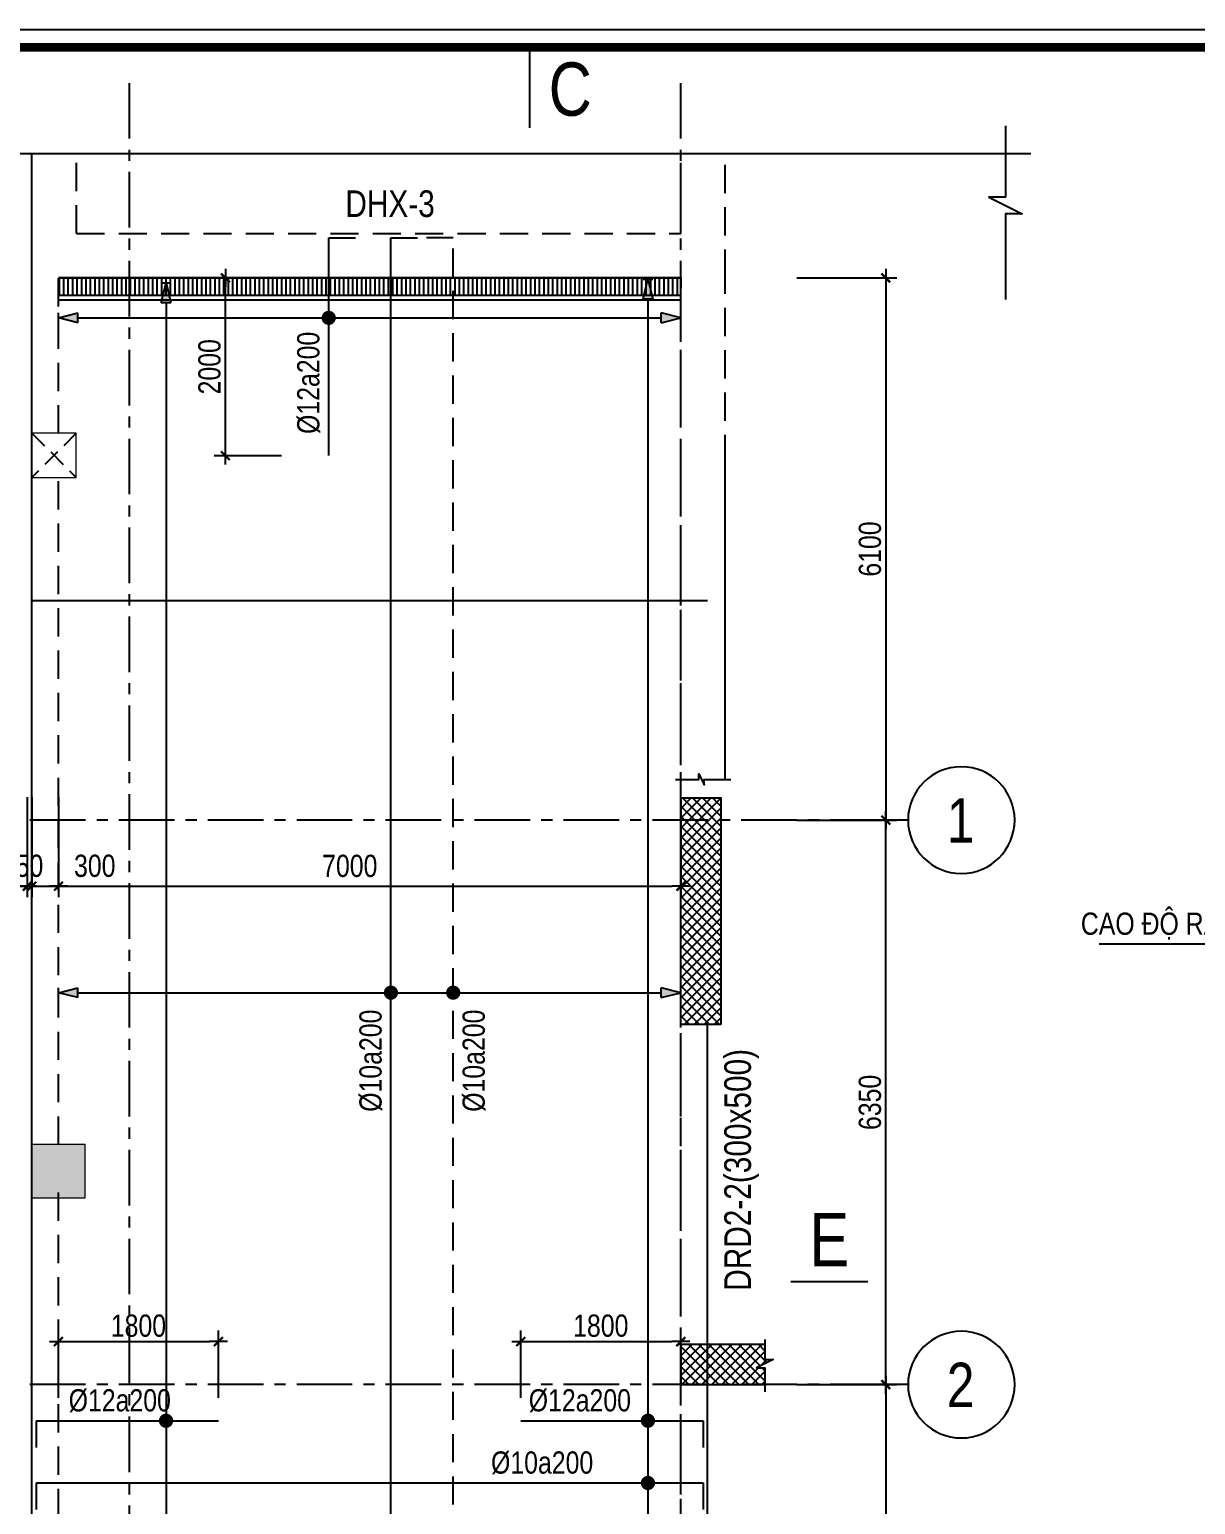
# Model space of a CAD drawing. Header units: millimetres. Extents: x 0 to 168200, y 0 to 59400.
# Drawn here: x 112910 to 126024, y 41308 to 57900 of the extents above; entities that cross this region are included whole.
import ezdxf
from ezdxf.enums import TextEntityAlignment as Align

# ---------------------------------------------------------------- set-up
doc = ezdxf.new("R2010")
doc.units = ezdxf.units.MM
doc.header["$LTSCALE"] = 100
doc.header["$PDSIZE"] = 5
for name, pattern in [('$0$CENTER', [2, 1.25, -0.25, 0.25, -0.25]), ('CENTER', [2, 1.25, -0.25, 0.25, -0.25]), ('HIDDEN', [9.525, 6.35, -3.175]), ('MB_Luoi truc$0$HTT Hidden 21', [3, 2, -1])]:
    doc.linetypes.add(name, pattern=pattern)
for name, color, linetype in [('$0$12PM. GRID', 8, '$0$CENTER'), ('01PM. TEXT A', 3, 'Continuous'), ('02PM. TEXT B', 4, 'Continuous'), ('03PM. TEXT C', 1, 'Continuous'), ('04PM. THIN', 7, 'Continuous'), ('05PM. FRAME', 4, 'Continuous'), ('06PM. HIDDEN', 4, 'HIDDEN'), ('08PM. SSS X', 6, 'Continuous'), ('11PM. DIM', 2, 'Continuous'), ('12PM. GRID', 8, 'CENTER'), ('13PM. HATCH', 8, 'Continuous'), ('cot 500 dung +850', 1, 'Continuous'), ('mb_cot tang 1-3$0$Concrete Line', 6, 'Continuous'), ('VLD1_L_TANG MONG- TANG TRET$0$07PM. WACO', 6, 'Continuous'), ('VLD1_LUOI TRUC TANGHAM$0$03PM. TEXT C', 1, 'Continuous'), ('VLD1_LUOI TRUC TANGHAM$0$05PM. FRAME', 4, 'Continuous'), ('VLD1_LUOI TRUC TANGHAM$0$11PM. DIM', 2, 'Continuous')]:
    doc.layers.add(name, color=color, linetype=linetype)
for name, color, linetype, lineweight in [('Ap0302_PC', 150, 'Continuous', 9), ('Ap0302_PC @ 1', 150, 'Continuous', 9), ('Ap0302_PC @ 150', 150, 'Continuous', 9), ('DMo', 9, 'HIDDEN', 9)]:
    doc.layers.add(name, color=color, linetype=linetype, lineweight=lineweight)
doc.styles.add('[PMDC2013]STYLE', font='arial.ttf', dxfattribs={"width": 0.8})
doc.styles.add('VLD1_LUOI TRUC TANGHAM$0$[PMDC2013]STYLE', font='arial.ttf', dxfattribs={"width": 0.8})
doc.dimstyles.new('1.100', dxfattribs={"dimtxt": 250, "dimasz": 100, "dimexe": 125, "dimexo": 0, "dimgap": 50, "dimtad": 1, "dimdec": 0, "dimrnd": 5, "dimzin": 0, "dimdsep": 46, "dimtxsty": '[PMDC2013]STYLE', "dimblk": 'TICK', "dimcen": 0, "dimdle": 300, "dimclrd": 2, "dimclre": 2, "dimclrt": 4, "dimadec": 0, "dimazin": 0, "dimtfac": 0.004, "dimtdec": 0, "dimtix": 1, "dimtmove": 2, "dimatfit": 3, "dimldrblk": 'TICK', "dimfxl": 1, "dimtvp": 0.8, "dimtolj": 1, "dimtzin": 0, "dimarcsym": 0})

# ---------------------------------------------------------------- blocks, each defined once
blk = doc.blocks.new('CHG_XX_Khung ten')
blk.add_lwpolyline([(15, 579), (826, 579), (826, 15), (15, 15)], close=True)
at = {"color": 4, "linetype": 'Continuous', "const_width": 1}
blk.add_lwpolyline([(17, 577), (824, 577), (824, 17), (17, 17)], close=True, dxfattribs=at)
blk = doc.blocks.new('*U18')
at = {"layer": 'VLD1_LUOI TRUC TANGHAM$0$05PM. FRAME'}
blk.add_circle((-850, 0), 600, dxfattribs=at)
at = {"layer": 'VLD1_LUOI TRUC TANGHAM$0$11PM. DIM', "color": 2, "linetype": 'ByBlock'}
blk.add_line((-250, 0), (0, 0), dxfattribs=at)
at = {"layer": 'VLD1_LUOI TRUC TANGHAM$0$03PM. TEXT C', "style": 'VLD1_LUOI TRUC TANGHAM$0$[PMDC2013]STYLE', "width": 0.8}
for tag, height, p in [('Y', 500, (-841, -253)), ('2', 500, (-552, -253)), ('1', 250, (-872, -253))]:
    blk.add_attdef(tag, text='', height=height, dxfattribs=at).set_placement(p, align=Align.CENTER)
blk = doc.blocks.new('TICK')
at = {"color": 0, "linetype": 'ByBlock'}
blk.add_line((1, 0), (-1, 0), dxfattribs=at)
at = {"color": 7, "linetype": 'ByBlock', "const_width": 0.25}
blk.add_lwpolyline([(-0.5, -0.5), (0.5, 0.5)], dxfattribs=at)
blk = doc.blocks.new('*D628')
at = {"layer": '11PM. DIM', "color": 2, "lineweight": -2, "transparency": 16777216}
for p, q in [((121540, 49006), (122665, 49006)), ((122540, 42756), (122540, 48906)), ((121540, 42656), (122665, 42656))]:
    blk.add_line(p, q, dxfattribs=at)
at = {"layer": 'Defpoints', "color": 0, "transparency": 16777216}
for p in [(121540, 49006), (122540, 49006), (121540, 42656)]:
    blk.add_point(p, dxfattribs=at)
at = {"layer": '11PM. DIM', "color": 2, "lineweight": -2, "transparency": 16777216, "xscale": 100, "yscale": 100, "zscale": 100}
for p, rotation in [((122540, 49006), 90), ((122540, 42656), 270)]:
    blk.add_blockref('TICK', p, dxfattribs=dict(at, rotation=rotation))
at = {"layer": '11PM. DIM', "color": 4, "transparency": 16777216, "insert": (122363, 45831), "char_height": 250, "attachment_point": 5, "rotation": 90, "style": '[PMDC2013]STYLE'}
blk.add_mtext('\\A1;6350', dxfattribs=at)
blk = doc.blocks.new('*D629')
at = {"layer": '11PM. DIM', "color": 2, "lineweight": -2, "transparency": 16777216}
for p, q in [((121540, 42656), (122665, 42656)), ((122540, 42556), (122540, 37906)), ((121540, 37806), (122665, 37806))]:
    blk.add_line(p, q, dxfattribs=at)
at = {"layer": 'Defpoints', "color": 0, "transparency": 16777216}
for p in [(121540, 42656), (121540, 37806), (122540, 37806)]:
    blk.add_point(p, dxfattribs=at)
at = {"layer": '11PM. DIM', "color": 2, "lineweight": -2, "transparency": 16777216, "xscale": 100, "yscale": 100, "zscale": 100}
for p, rotation in [((122540, 42656), 90), ((122540, 37806), 270)]:
    blk.add_blockref('TICK', p, dxfattribs=dict(at, rotation=rotation))
at = {"layer": '11PM. DIM', "color": 4, "transparency": 16777216, "insert": (122363, 40231), "char_height": 250, "attachment_point": 5, "rotation": 90, "style": '[PMDC2013]STYLE'}
blk.add_mtext('\\A1;4850', dxfattribs=at)
blk = doc.blocks.new('*D633')
at = {"layer": '11PM. DIM', "color": 2, "lineweight": -2, "transparency": 16777216}
for p, q in [((121540, 55106), (122665, 55106)), ((122540, 55006), (122540, 49106)), ((121540, 49006), (122665, 49006))]:
    blk.add_line(p, q, dxfattribs=at)
at = {"layer": 'Defpoints', "color": 0, "transparency": 16777216}
for p in [(121540, 55106), (121540, 49006), (122540, 49006)]:
    blk.add_point(p, dxfattribs=at)
at = {"layer": '11PM. DIM', "color": 2, "lineweight": -2, "transparency": 16777216, "xscale": 100, "yscale": 100, "zscale": 100}
for p, rotation in [((122540, 55106), 90), ((122540, 49006), 270)]:
    blk.add_blockref('TICK', p, dxfattribs=dict(at, rotation=rotation))
at = {"layer": '11PM. DIM', "color": 4, "transparency": 16777216, "insert": (122363, 52056), "char_height": 250, "attachment_point": 5, "rotation": 90, "style": '[PMDC2013]STYLE'}
blk.add_mtext('\\A1;6100', dxfattribs=at)
blk = doc.blocks.new('*D635')
at = {"layer": '11PM. DIM', "color": 2, "lineweight": -2, "transparency": 16777216}
for p, q in [((113236, 49263), (113236, 48138)), ((120236, 49263), (120236, 48138)), ((113336, 48263), (120136, 48263))]:
    blk.add_line(p, q, dxfattribs=at)
at = {"layer": 'Defpoints', "color": 0, "transparency": 16777216}
for p in [(113236, 49263), (120236, 49263), (120236, 48263)]:
    blk.add_point(p, dxfattribs=at)
at = {"layer": '11PM. DIM', "color": 2, "lineweight": -2, "transparency": 16777216, "xscale": 100, "yscale": 100, "zscale": 100, "rotation": 180}
blk.add_blockref('TICK', (113236, 48263), dxfattribs=at)
at = {"layer": '11PM. DIM', "color": 2, "lineweight": -2, "transparency": 16777216, "xscale": 100, "yscale": 100, "zscale": 100}
blk.add_blockref('TICK', (120236, 48263), dxfattribs=at)
at = {"layer": '11PM. DIM', "color": 4, "transparency": 16777216, "insert": (116512, 48490), "char_height": 250, "attachment_point": 5, "style": '[PMDC2013]STYLE'}
blk.add_mtext('\\A1;7000', dxfattribs=at)
blk = doc.blocks.new('*D636')
at = {"layer": '11PM. DIM', "color": 2, "lineweight": -2, "transparency": 16777216}
for p, q in [((112936, 49263), (112936, 48138)), ((113236, 49263), (113236, 48138)), ((113036, 48263), (113136, 48263))]:
    blk.add_line(p, q, dxfattribs=at)
at = {"layer": 'Defpoints', "color": 0, "transparency": 16777216}
for p in [(112936, 49263), (113236, 49263), (113236, 48263)]:
    blk.add_point(p, dxfattribs=at)
at = {"layer": '11PM. DIM', "color": 2, "lineweight": -2, "transparency": 16777216, "xscale": 100, "yscale": 100, "zscale": 100, "rotation": 180}
blk.add_blockref('TICK', (112936, 48263), dxfattribs=at)
at = {"layer": '11PM. DIM', "color": 2, "lineweight": -2, "transparency": 16777216, "xscale": 100, "yscale": 100, "zscale": 100}
blk.add_blockref('TICK', (113236, 48263), dxfattribs=at)
at = {"layer": '11PM. DIM', "color": 4, "transparency": 16777216, "insert": (113644, 48491), "char_height": 250, "attachment_point": 5, "style": '[PMDC2013]STYLE'}
blk.add_mtext('\\A1;300', dxfattribs=at)
blk = doc.blocks.new('*D637')
at = {"layer": '11PM. DIM', "color": 2, "lineweight": -2, "transparency": 16777216}
for p, q in [((112585, 49263), (112585, 48138)), ((112885, 49263), (112885, 48138)), ((112485, 48263), (112385, 48263)), ((112885, 48263), (112585, 48263)), ((112985, 48263), (113085, 48263))]:
    blk.add_line(p, q, dxfattribs=at)
at = {"layer": 'Defpoints', "color": 0, "transparency": 16777216}
for p in [(112585, 49263), (112885, 49263), (112585, 48263)]:
    blk.add_point(p, dxfattribs=at)
at = {"layer": '11PM. DIM', "color": 2, "lineweight": -2, "transparency": 16777216, "xscale": 100, "yscale": 100, "zscale": 100}
blk.add_blockref('TICK', (112585, 48263), dxfattribs=at)
at = {"layer": '11PM. DIM', "color": 2, "lineweight": -2, "transparency": 16777216, "xscale": 100, "yscale": 100, "zscale": 100, "rotation": 180}
blk.add_blockref('TICK', (112885, 48263), dxfattribs=at)
at = {"layer": '11PM. DIM', "color": 4, "transparency": 16777216, "insert": (112224, 48491), "char_height": 250, "attachment_point": 5, "style": '[PMDC2013]STYLE'}
blk.add_mtext('\\A1;300', dxfattribs=at)
blk = doc.blocks.new('DCN')
at = {"color": 1, "linetype": 'ByBlock'}
blk.add_line((0, 362), (0, -362), dxfattribs=at)
at = {"color": 0, "linetype": 'ByBlock', "style": '[PMDC2013]STYLE', "width": 0.8}
blk.add_attdef('A', (204, -250), '', height=500, dxfattribs=at)
blk = doc.blocks.new('*D644')
at = {"layer": '11PM. DIM', "color": 2, "lineweight": -2, "transparency": 16777216}
for p, q in [((112885, 49263), (112885, 48138)), ((112936, 49263), (112936, 48138)), ((112785, 48263), (112685, 48263)), ((112936, 48263), (112885, 48263)), ((113036, 48263), (113136, 48263))]:
    blk.add_line(p, q, dxfattribs=at)
at = {"layer": 'Defpoints', "color": 0, "transparency": 16777216}
for p in [(112885, 49263), (112936, 49263), (112885, 48263)]:
    blk.add_point(p, dxfattribs=at)
at = {"layer": '11PM. DIM', "color": 2, "lineweight": -2, "transparency": 16777216, "xscale": 100, "yscale": 100, "zscale": 100}
blk.add_blockref('TICK', (112885, 48263), dxfattribs=at)
at = {"layer": '11PM. DIM', "color": 2, "lineweight": -2, "transparency": 16777216, "xscale": 100, "yscale": 100, "zscale": 100, "rotation": 180}
blk.add_blockref('TICK', (112936, 48263), dxfattribs=at)
at = {"layer": '11PM. DIM', "color": 4, "transparency": 16777216, "insert": (112910, 48491), "char_height": 250, "attachment_point": 5, "style": '[PMDC2013]STYLE'}
blk.add_mtext('\\A1;50', dxfattribs=at)
blk = doc.blocks.new('*U551')
at = {"layer": '12PM. GRID', "linetype": 'Continuous'}
h = blk.add_hatch(color=256, dxfattribs=at)
h.dxf.hatch_style = 1
h.paths.add_polyline_path([(-55, 13320), (55, 13320), (0, 13540)])
at = {"layer": '08PM. SSS X', "linetype": 'ByBlock', "ltscale": 0.5}
blk.add_line((-6880, 0), (620, 0), dxfattribs=at)
at = {"layer": '08PM. SSS X', "linetype": 'ByBlock'}
for p, q in [((-6880, 0), (-6880, -300)), ((620, 0), (620, -300))]:
    blk.add_line(p, q, dxfattribs=at)
at = {"layer": '12PM. GRID', "linetype": 'Continuous'}
for p, q in [((-55, 13540), (55, 13540)), ((-55, 13320), (0, 13540)), ((0, 13540), (55, 13320)), ((-55, 13320), (55, 13320)), ((0, 13320), (0, -9800))]:
    blk.add_line(p, q, dxfattribs=at)
at = {"layer": '12PM. GRID', "linetype": 'Continuous', "const_width": 80, "flags": 128}
blk.add_lwpolyline([(-40, 0, 1), (40, 0, 1)], format="xyb", close=True, dxfattribs=at)
at = {"layer": '02PM. TEXT B', "linetype": 'ByBlock', "style": '[PMDC2013]STYLE', "width": 0.8, "flags": 8}
blk.add_attdef('1', text='', height=250, dxfattribs=at).set_placement((-1765, 230), align=Align.MIDDLE_LEFT)
at = {"layer": 'Defpoints', "color": 9, "linetype": 'ByBlock', "style": '[PMDC2013]STYLE', "width": 0.8, "flags": 9}
for tag, p in [('2', (-7380, 1710)), ('3', (-7380, 1305)), ('4', (-7380, 900)), ('5', (-7380, 510))]:
    blk.add_attdef(tag, text='', height=250, dxfattribs=at).set_placement(p, align=Align.MIDDLE_CENTER)
blk = doc.blocks.new('*U500')
at = {"layer": '12PM. GRID', "linetype": 'Continuous'}
h = blk.add_hatch(color=256, dxfattribs=at)
h.dxf.hatch_style = 1
h.paths.add_polyline_path([(-55, 14020), (55, 14020), (0, 14240)])
for p, q in [((-55, 14240), (55, 14240)), ((-55, 14020), (0, 14240)), ((0, 14240), (55, 14020)), ((-55, 14020), (55, 14020)), ((0, 14020), (0, -9100))]:
    blk.add_line(p, q, dxfattribs=at)
at = {"layer": '02PM. TEXT B', "linetype": 'ByBlock', "style": '[PMDC2013]STYLE', "width": 0.8, "flags": 8}
blk.add_attdef('1', text='', height=250, dxfattribs=at).set_placement((-1765, -230), align=Align.MIDDLE_LEFT)
at = {"layer": 'Defpoints', "color": 9, "linetype": 'ByBlock', "style": '[PMDC2013]STYLE', "width": 0.8, "flags": 9}
for tag, p in [('2', (-7380, 1710)), ('3', (-7380, 1305)), ('4', (-7380, 900)), ('5', (-7380, 510))]:
    blk.add_attdef(tag, text='', height=250, dxfattribs=at).set_placement(p, align=Align.MIDDLE_CENTER)
blk = doc.blocks.new('*D568')
at = {"layer": '11PM. DIM', "color": 2, "lineweight": -2, "transparency": 16777216}
for p, q in [((118435, 42508), (118435, 43265)), ((118535, 43140), (120135, 43140)), ((120235, 42508), (120235, 43265))]:
    blk.add_line(p, q, dxfattribs=at)
at = {"layer": 'Defpoints', "color": 0, "transparency": 16777216}
for p in [(120235, 43140), (118435, 42508), (120235, 42508)]:
    blk.add_point(p, dxfattribs=at)
at = {"layer": '11PM. DIM', "color": 2, "lineweight": -2, "transparency": 16777216, "xscale": 100, "yscale": 100, "zscale": 100, "rotation": 180}
blk.add_blockref('TICK', (118435, 43140), dxfattribs=at)
at = {"layer": '11PM. DIM', "color": 2, "lineweight": -2, "transparency": 16777216, "xscale": 100, "yscale": 100, "zscale": 100}
blk.add_blockref('TICK', (120235, 43140), dxfattribs=at)
at = {"layer": '11PM. DIM', "color": 4, "transparency": 16777216, "insert": (119335, 43318), "char_height": 250, "attachment_point": 5, "style": '[PMDC2013]STYLE'}
blk.add_mtext('\\A1;1800', dxfattribs=at)
blk = doc.blocks.new('*U501')
at = {"layer": '12PM. GRID', "linetype": 'Continuous'}
h = blk.add_hatch(color=256, dxfattribs=at)
h.dxf.hatch_style = 1
h.paths.add_polyline_path([(-55, 12620), (55, 12620), (0, 12840)])
at = {"layer": '08PM. SSS X', "linetype": 'ByBlock', "ltscale": 0.5}
blk.add_line((-1430, 0), (620, 0), dxfattribs=at)
at = {"layer": '08PM. SSS X', "linetype": 'ByBlock'}
for p, q in [((-1430, 0), (-1430, 0)), ((620, 0), (620, -300))]:
    blk.add_line(p, q, dxfattribs=at)
at = {"layer": '12PM. GRID', "linetype": 'Continuous'}
for p, q in [((-55, 12840), (55, 12840)), ((-55, 12620), (0, 12840)), ((0, 12840), (55, 12620)), ((-55, 12620), (55, 12620)), ((0, 12620), (0, -10500))]:
    blk.add_line(p, q, dxfattribs=at)
at = {"layer": '12PM. GRID', "linetype": 'Continuous', "const_width": 80, "flags": 128}
blk.add_lwpolyline([(-40, 0, 1), (40, 0, 1)], format="xyb", close=True, dxfattribs=at)
at = {"layer": '02PM. TEXT B', "linetype": 'ByBlock', "style": '[PMDC2013]STYLE', "width": 0.8, "flags": 8}
blk.add_attdef('1', text='', height=250, dxfattribs=at).set_placement((-1340, 230), align=Align.MIDDLE_LEFT)
at = {"layer": 'Defpoints', "color": 9, "linetype": 'ByBlock', "style": '[PMDC2013]STYLE', "width": 0.8, "flags": 9}
for tag, p in [('2', (-6080, -1820)), ('3', (-6080, -2225)), ('4', (-6080, -2630)), ('5', (-6080, -3020))]:
    blk.add_attdef(tag, text='', height=250, dxfattribs=at).set_placement(p, align=Align.MIDDLE_CENTER)
blk = doc.blocks.new('*D569')
at = {"layer": '11PM. DIM', "color": 2, "lineweight": -2, "transparency": 16777216}
for p, q in [((113235, 42508), (113235, 43265)), ((113335, 43140), (114935, 43140)), ((115035, 42508), (115035, 43265))]:
    blk.add_line(p, q, dxfattribs=at)
at = {"layer": 'Defpoints', "color": 0, "transparency": 16777216}
for p in [(115035, 43140), (113235, 42508), (115035, 42508)]:
    blk.add_point(p, dxfattribs=at)
at = {"layer": '11PM. DIM', "color": 2, "lineweight": -2, "transparency": 16777216, "xscale": 100, "yscale": 100, "zscale": 100, "rotation": 180}
blk.add_blockref('TICK', (113235, 43140), dxfattribs=at)
at = {"layer": '11PM. DIM', "color": 2, "lineweight": -2, "transparency": 16777216, "xscale": 100, "yscale": 100, "zscale": 100}
blk.add_blockref('TICK', (115035, 43140), dxfattribs=at)
at = {"layer": '11PM. DIM', "color": 4, "transparency": 16777216, "insert": (114135, 43318), "char_height": 250, "attachment_point": 5, "style": '[PMDC2013]STYLE'}
blk.add_mtext('\\A1;1800', dxfattribs=at)
blk = doc.blocks.new('*U505')
at = {"layer": '12PM. GRID', "linetype": 'Continuous'}
h = blk.add_hatch(color=256, dxfattribs=at)
h.dxf.hatch_style = 1
h.paths.add_polyline_path([(-55, 12580), (55, 12580), (0, 12800)])
at = {"layer": '08PM. SSS X', "linetype": 'ByBlock', "ltscale": 0.5}
blk.add_line((-1460, 0), (590, 0), dxfattribs=at)
at = {"layer": '08PM. SSS X', "linetype": 'ByBlock'}
for p, q in [((-1460, 0), (-1460, -300)), ((590, 0), (590, 0))]:
    blk.add_line(p, q, dxfattribs=at)
at = {"layer": '12PM. GRID', "linetype": 'Continuous'}
for p, q in [((-55, 12800), (55, 12800)), ((-55, 12580), (0, 12800)), ((0, 12800), (55, 12580)), ((-55, 12580), (55, 12580)), ((0, 12580), (0, -10500))]:
    blk.add_line(p, q, dxfattribs=at)
at = {"layer": '12PM. GRID', "linetype": 'Continuous', "const_width": 80, "flags": 128}
blk.add_lwpolyline([(-40, 0, 1), (40, 0, 1)], format="xyb", close=True, dxfattribs=at)
at = {"layer": '02PM. TEXT B', "linetype": 'ByBlock', "style": '[PMDC2013]STYLE', "width": 0.8, "flags": 8}
blk.add_attdef('1', text='', height=250, dxfattribs=at).set_placement((-1095, 230), align=Align.MIDDLE_LEFT)
at = {"layer": 'Defpoints', "color": 9, "linetype": 'ByBlock', "style": '[PMDC2013]STYLE', "width": 0.8, "flags": 9}
for tag, p in [('2', (-6110, -1820)), ('3', (-6110, -2225)), ('4', (-6110, -2630)), ('5', (-6110, -3020))]:
    blk.add_attdef(tag, text='', height=250, dxfattribs=at).set_placement(p, align=Align.MIDDLE_CENTER)
blk = doc.blocks.new('*U503')
at = {"layer": '12PM. GRID', "linetype": 'Continuous'}
h = blk.add_hatch(color=256, dxfattribs=at)
h.dxf.hatch_style = 1
h.paths.add_polyline_path([(-55, 3520), (55, 3520), (0, 3740)])
h = blk.add_hatch(color=256, dxfattribs=at)
h.dxf.hatch_style = 1
h.paths.add_polyline_path([(0, -3260), (55, -3040), (-55, -3040)])
at = {"layer": '08PM. SSS X', "linetype": 'ByBlock', "ltscale": 0.5}
blk.add_line((-15760, 0), (8490, 0), dxfattribs=at)
at = {"layer": '08PM. SSS X', "linetype": 'ByBlock'}
blk.add_line((8490, 0), (8490, -300), dxfattribs=at)
at = {"layer": '12PM. GRID', "linetype": 'Continuous'}
for p, q in [((-55, 3740), (55, 3740)), ((-55, 3520), (0, 3740)), ((0, 3740), (55, 3520)), ((-55, 3520), (55, 3520)), ((0, 3520), (0, -3040)), ((-55, -3040), (55, -3040)), ((-55, -3040), (0, -3260)), ((0, -3260), (55, -3040)), ((-55, -3260), (55, -3260))]:
    blk.add_line(p, q, dxfattribs=at)
at = {"layer": '12PM. GRID', "linetype": 'Continuous', "const_width": 80, "flags": 128}
blk.add_lwpolyline([(-40, 0, 1), (40, 0, 1)], format="xyb", close=True, dxfattribs=at)
at = {"layer": '02PM. TEXT B', "linetype": 'ByBlock', "style": '[PMDC2013]STYLE', "width": 0.8, "flags": 8}
blk.add_attdef('1', text='', height=250, dxfattribs=at).set_placement((-1340, 230), align=Align.MIDDLE_LEFT)
at = {"layer": 'Defpoints', "color": 9, "linetype": 'ByBlock', "style": '[PMDC2013]STYLE', "width": 0.8, "flags": 9}
for tag, p in [('2', (-4160, 60)), ('3', (-4160, -345)), ('4', (-4160, -750)), ('5', (-4160, -1140))]:
    blk.add_attdef(tag, text='', height=250, dxfattribs=at).set_placement(p, align=Align.MIDDLE_CENTER)
blk = doc.blocks.new('*U507')
at = {"layer": '12PM. GRID', "linetype": 'Continuous'}
h = blk.add_hatch(color=256, dxfattribs=at)
h.dxf.hatch_style = 1
h.paths.add_polyline_path([(-55, 4220), (55, 4220), (0, 4440)])
h = blk.add_hatch(color=256, dxfattribs=at)
h.dxf.hatch_style = 1
h.paths.add_polyline_path([(0, -2560), (55, -2340), (-55, -2340)])
at = {"layer": '08PM. SSS X', "linetype": 'ByBlock'}
blk.add_line((8490, 0), (8490, 300), dxfattribs=at)
at = {"layer": '08PM. SSS X', "linetype": 'ByBlock', "ltscale": 0.5}
blk.add_line((-15760, 0), (8490, 0), dxfattribs=at)
at = {"layer": '12PM. GRID', "linetype": 'Continuous'}
for p, q in [((-55, 4440), (55, 4440)), ((-55, 4220), (0, 4440)), ((0, 4440), (55, 4220)), ((-55, 4220), (55, 4220)), ((0, 4220), (0, -2340)), ((-55, -2340), (55, -2340)), ((-55, -2340), (0, -2560)), ((0, -2560), (55, -2340)), ((-55, -2560), (55, -2560))]:
    blk.add_line(p, q, dxfattribs=at)
at = {"layer": '12PM. GRID', "linetype": 'Continuous', "const_width": 80, "flags": 128}
blk.add_lwpolyline([(-40, 0, -1), (40, 0, -1)], format="xyb", close=True, dxfattribs=at)
at = {"layer": '02PM. TEXT B', "linetype": 'ByBlock', "style": '[PMDC2013]STYLE', "width": 0.8, "flags": 8}
blk.add_attdef('1', text='', height=250, dxfattribs=at).set_placement((-1340, -230), align=Align.MIDDLE_LEFT)
at = {"layer": 'Defpoints', "color": 9, "linetype": 'ByBlock', "style": '[PMDC2013]STYLE', "width": 0.8, "flags": 9}
for tag, p in [('2', (-4160, 60)), ('3', (-4160, -345)), ('4', (-4160, -750)), ('5', (-4160, -1140))]:
    blk.add_attdef(tag, text='', height=250, dxfattribs=at).set_placement(p, align=Align.MIDDLE_CENTER)
blk = doc.blocks.new('*D570')
at = {"layer": '11PM. DIM', "color": 2, "lineweight": -2, "transparency": 16777216}
for p, q in [((115745, 55106), (114988, 55106)), ((115113, 53206), (115113, 55006)), ((115745, 53106), (114988, 53106))]:
    blk.add_line(p, q, dxfattribs=at)
at = {"layer": 'Defpoints', "color": 0, "transparency": 16777216}
for p in [(115113, 55106), (115745, 55106), (115745, 53106)]:
    blk.add_point(p, dxfattribs=at)
at = {"layer": '11PM. DIM', "color": 2, "lineweight": -2, "transparency": 16777216, "xscale": 100, "yscale": 100, "zscale": 100}
for p, rotation in [((115113, 55106), 90), ((115113, 53106), 270)]:
    blk.add_blockref('TICK', p, dxfattribs=dict(at, rotation=rotation))
at = {"layer": '11PM. DIM', "color": 4, "transparency": 16777216, "insert": (114935, 54106), "char_height": 250, "attachment_point": 5, "rotation": 90, "style": '[PMDC2013]STYLE'}
blk.add_mtext('\\A1;2000', dxfattribs=at)
blk = doc.blocks.new('*U541')
at = {"layer": '12PM. GRID', "linetype": 'Continuous'}
h = blk.add_hatch(color=256, dxfattribs=at)
h.dxf.hatch_style = 1
h.paths.add_polyline_path([(-55, 2820), (55, 2820), (0, 3040)])
h = blk.add_hatch(color=256, dxfattribs=at)
h.dxf.hatch_style = 1
h.paths.add_polyline_path([(0, -3960), (55, -3740), (-55, -3740)])
at = {"layer": '08PM. SSS X', "linetype": 'ByBlock', "ltscale": 0.5}
blk.add_line((-1550, 0), (900, 0), dxfattribs=at)
at = {"layer": '08PM. SSS X', "linetype": 'ByBlock'}
for p, q in [((-1550, 0), (-1550, 0)), ((900, 0), (900, -300))]:
    blk.add_line(p, q, dxfattribs=at)
at = {"layer": '12PM. GRID', "linetype": 'Continuous'}
for p, q in [((-55, 3040), (55, 3040)), ((-55, 2820), (0, 3040)), ((0, 3040), (55, 2820)), ((-55, 2820), (55, 2820)), ((0, 2820), (0, -3740)), ((-55, -3740), (55, -3740)), ((-55, -3740), (0, -3960)), ((0, -3960), (55, -3740)), ((-55, -3960), (55, -3960))]:
    blk.add_line(p, q, dxfattribs=at)
at = {"layer": '12PM. GRID', "linetype": 'Continuous', "const_width": 80, "flags": 128}
blk.add_lwpolyline([(-40, 0, 1), (40, 0, 1)], format="xyb", close=True, dxfattribs=at)
at = {"layer": '02PM. TEXT B', "linetype": 'ByBlock', "style": '[PMDC2013]STYLE', "width": 0.8, "flags": 8}
blk.add_attdef('1', text='', height=250, dxfattribs=at).set_placement((-1306, 230), align=Align.MIDDLE_LEFT)
at = {"layer": 'Defpoints', "color": 9, "linetype": 'ByBlock', "style": '[PMDC2013]STYLE', "width": 0.8, "flags": 9}
for tag, p in [('2', (-4400, -1000)), ('3', (-4400, -1405)), ('4', (-4400, -1810)), ('5', (-4400, -2200))]:
    blk.add_attdef(tag, text='', height=250, dxfattribs=at).set_placement(p, align=Align.MIDDLE_CENTER)
blk = doc.blocks.new('*U14')
at = {"layer": '04PM. THIN'}
for p, q in [((0, 0), (0, 950)), ((-300, 475), (3100, 475)), ((0, 150), (300, 150)), ((300, 150), (0, 0))]:
    blk.add_line(p, q, dxfattribs=at)
at = {"layer": '04PM. THIN', "linetype": 'ByBlock'}
blk.add_line((-475, 0), (475, 0), dxfattribs=at)
at = {"layer": '04PM. THIN'}
blk.add_solid([(0, 0), (0, 150), (-300, 150)], dxfattribs=at)
blk = doc.blocks.new('*U653')
at = {"layer": 'Ap0302_PC @ 1'}
h = blk.add_hatch(color=50, dxfattribs=at)
h.dxf.hatch_style = 1
h.paths.add_polyline_path([(-300, -300), (-300, 300), (300, 300), (300, -300)])
at = {"layer": 'Ap0302_PC @ 150'}
h = blk.add_hatch(color=50, dxfattribs=at)
h.dxf.hatch_style = 1
h.paths.add_polyline_path([(-300, -300), (-300, 300), (300, 300), (300, -300)])
blk = doc.blocks.new('HoBoi_C600x600')
at = {"layer": 'Ap0302_PC'}
blk.add_lwpolyline([(300, -300), (300, 300), (-300, 300), (-300, -300)], close=True, dxfattribs=at)
blk.add_blockref('*U653', (0, 0), dxfattribs=at)
blk = doc.blocks.new('500x500')
at = {"color": 1, "linetype": 'MB_Luoi truc$0$HTT Hidden 21'}
for p, q in [((250, 250), (-250, -250)), ((-250, 250), (250, -250))]:
    blk.add_line(p, q, dxfattribs=at)
at = {"layer": 'Ap0302_PC', "color": 1}
blk.add_lwpolyline([(250, -250), (250, 250), (-250, 250), (-250, -250)], close=True, dxfattribs=at)

msp = doc.modelspace()

# ---------------------------------------------------------------- block references
at = {"layer": '04PM. THIN', "xscale": 100, "yscale": 100, "zscale": 100}
msp.add_blockref('CHG_XX_Khung ten', (84100, 0), dxfattribs=at)

# ---------------------------------------------------------------- next in the draw order: hatches: boundary and pattern name
at = {"layer": '13PM. HATCH'}
h = msp.add_hatch(dxfattribs=at)
h.set_pattern_fill('LINE10', color=256, scale=50, angle=90, style=0, pattern_type=2)
h.set_pattern_definition([(90, (246.545, 357.723), (-50, 3e-15), [])])
h.paths.add_polyline_path([(120237.2, 54906.4), (120237.2, 55106.4), (113235.4, 55106.4), (113235.4, 54906.4)])
h.paths.add_polyline_path([(104781.1, 55106.4), (104781.6, 54906.4), (112586.4, 54906.4), (112586.5, 55106.4)])
h = msp.add_hatch(dxfattribs=at)
h.set_pattern_fill('ANSI37', color=256, scale=25, angle=-90, style=0)
h.set_pattern_definition([(315, (-378886.59, -235803.88), (56.126601, 56.126601), []), (45, (-378886.59, -235803.88), (-56.126601, 56.126601), [])])
h.paths.add_polyline_path([(120685.3, 49256.4), (120235.3, 49256.4), (120235.3, 46706.4), (120685.3, 46706.4)])
h = msp.add_hatch(dxfattribs=at)
h.set_pattern_fill('ANSI37', color=256, scale=25, angle=-90, style=0)
h.set_pattern_definition([(315, (-378678.95, -235803.88), (56.126601, 56.126601), []), (45, (-378678.95, -235803.88), (-56.126601, 56.126601), [])])
h.paths.add_polyline_path([(121181, 42656.4), (121181, 42764.9), (121178.8, 42764.9), (121181, 42766), (121181, 42846.2), (121087.2, 42846.2), (121274.7, 42940), (121181, 42940), (121181, 43106.4), (120235.3, 43106.4), (120235.3, 42656.4)])

# ---------------------------------------------------------------- next in the draw order: linework, layer by layer
at = {"layer": '$0$12PM. GRID', "linetype": '$0$CENTER', "ltscale": 5}
for p, q in [((114035.3, 28672.1), (114035.3, 57338.3)), ((120235.3, 28672.1), (120235.3, 57338.3)), ((122540.3, 49006.4), (103399.5, 49006.4)), ((122540.3, 42656.4), (103399.5, 42656.4))]:
    msp.add_line(p, q, dxfattribs=at)
at = {"layer": '04PM. THIN', "flags": 128}
for points in [[(123885.3, 56818.2), (123885.3, 56015.5), (123697.8, 56015.5), (124072.8, 55828), (123885.3, 55828), (123885.3, 54864)], [(124170.3, 56501), (111043.3, 56501), (111043.3, 56313.5), (110855.8, 56688.5), (110855.8, 56501), (102300.3, 56501)], [(121181, 43162.4), (121181, 42940), (121274.7, 42940), (121087.2, 42846.2), (121181, 42846.2), (121181, 42576)]]:
    msp.add_lwpolyline(points, dxfattribs=at)
at = {"layer": '05PM. FRAME', "ltscale": 0.5}
for p, q in [((112934.5, 29956.1), (112936.7, 56501)), ((120237.2, 55106.4), (113235.4, 55106.4)), ((120735.3, 49464.5), (120735.3, 53022.8)), ((120536, 51471.4), (112936.4, 51472.1)), ((120536, 33266.4), (120536, 46706.4))]:
    msp.add_line(p, q, dxfattribs=at)
at = {"layer": '06PM. HIDDEN', "ltscale": 0.5}
for p, q in [((113436.6, 55606.4), (113436.6, 56501)), ((120234.4, 55606.4), (120234.3, 56501)), ((120733.8, 55106.4), (120733.8, 56501)), ((113436.6, 55606.4), (120234.4, 55606.4)), ((113235.4, 53356.4), (113235.4, 55106.4)), ((120235.3, 31528.2), (120237.2, 55106.4)), ((120735.3, 53022.8), (120735.3, 55106.4)), ((113235.4, 45356.4), (113235.4, 52856.4)), ((113235.4, 37356.4), (113235.4, 44856.4))]:
    msp.add_line(p, q, dxfattribs=at)
at = {"layer": '11PM. DIM'}
msp.add_lwpolyline([(120174.4, 49464.5), (120436.2, 49464.5), (120436.2, 49526.8), (120498.5, 49402.2), (120498.5, 49464.5), (120797.6, 49464.5)], dxfattribs=at)
at = {"layer": '13PM. HATCH'}
msp.add_line((120237.2, 54856.4), (113235.4, 54856.4), dxfattribs=at)
for points in [[(113235.4, 55106.4), (120237.2, 55106.4)], [(120237.2, 54906.4), (113235.4, 54906.4)]]:
    msp.add_lwpolyline(points, dxfattribs=at)
at = {"layer": 'DMo'}
msp.add_line((113436.6, 55106.4), (120233.8, 55106.4), dxfattribs=at)
at = {"layer": 'VLD1_L_TANG MONG- TANG TRET$0$07PM. WACO'}
msp.add_lwpolyline([(120685.3, 46706.4), (120235.3, 46706.4), (120235.3, 49256.4), (120685.3, 49256.4)], close=True, dxfattribs=at)
msp.add_lwpolyline([(121181, 43106.4), (120235.3, 43106.4), (120235.3, 42656.4), (121181, 42656.4)], dxfattribs=at)

# ---------------------------------------------------------------- next in the draw order: block references
ref = msp.add_blockref('*U541', (116275.1, 54656.4), dxfattribs=dict(rotation=90))
ref.add_attrib('1', '%%c12a200', dxfattribs={"layer": '02PM. TEXT B', "linetype": 'ByBlock', "height": 250, "rotation": 90, "style": '[PMDC2013]STYLE', "width": 0.8}).set_placement((116045.1, 53350.4), align=Align.MIDDLE_LEFT)
ref = msp.add_blockref('*U503', (116975.1, 47065.4), dxfattribs=dict(rotation=90))
ref.add_attrib('1', '%%C10a200', dxfattribs={"layer": '02PM. TEXT B', "linetype": 'ByBlock', "height": 250, "rotation": 90, "style": '[PMDC2013]STYLE', "width": 0.8}).set_placement((116745.1, 45725.3), align=Align.MIDDLE_LEFT)
at = {"linetype": 'HIDDEN'}
ref = msp.add_blockref('*U507', (117675.1, 47065.4), dxfattribs=dict(at, rotation=90))
ref.add_attrib('1', '%%c10a200', dxfattribs={"layer": '02PM. TEXT B', "linetype": 'ByBlock', "height": 250, "rotation": 90, "style": '[PMDC2013]STYLE', "width": 0.8}).set_placement((117905.1, 45725.3), align=Align.MIDDLE_LEFT)
ref = msp.add_blockref('*U551', (119865.3, 41550))
ref.add_attrib('1', '%%c10a200', dxfattribs={"layer": '02PM. TEXT B', "linetype": 'ByBlock', "height": 250, "style": '[PMDC2013]STYLE', "width": 0.8}).set_placement((118100.7, 41780), align=Align.MIDDLE_LEFT)
msp.add_blockref('*U500', (119865.3, 40850), dxfattribs=at)
ref = msp.add_blockref('*U501', (119865.3, 42250))
ref.add_attrib('1', '%%c12a200', dxfattribs={"layer": '02PM. TEXT B', "linetype": 'ByBlock', "height": 250, "style": '[PMDC2013]STYLE', "width": 0.8}).set_placement((118525.1, 42480), align=Align.MIDDLE_LEFT)
ref = msp.add_blockref('*U505', (114445.4, 42250))
ref.add_attrib('1', '%%c12a200', dxfattribs={"layer": '02PM. TEXT B', "linetype": 'ByBlock', "height": 250, "style": '[PMDC2013]STYLE', "width": 0.8}).set_placement((113350.4, 42480), align=Align.MIDDLE_LEFT)
ref = msp.add_blockref('*U18', (122540.3, 49006.4), dxfattribs=dict(xscale=-1))
ref.add_attrib('Y', '1', dxfattribs={"layer": 'VLD1_LUOI TRUC TANGHAM$0$03PM. TEXT C', "height": 500, "style": 'VLD1_LUOI TRUC TANGHAM$0$[PMDC2013]STYLE', "width": 0.8}).set_placement((123381.6, 48753), align=Align.CENTER)
ref = msp.add_blockref('*U18', (122540.3, 42656.4), dxfattribs=dict(xscale=-1))
ref.add_attrib('Y', '2', dxfattribs={"layer": 'VLD1_LUOI TRUC TANGHAM$0$03PM. TEXT C', "height": 500, "style": 'VLD1_LUOI TRUC TANGHAM$0$[PMDC2013]STYLE', "width": 0.8}).set_placement((123381.6, 42403), align=Align.CENTER)
at = {"layer": '02PM. TEXT B', "ltscale": 500, "xscale": -1}
msp.add_blockref('*U14', (128041.3, 47136.3), dxfattribs=at)
at = {"layer": '03PM. TEXT C'}
ref = msp.add_blockref('DCN', (118535.3, 57229.9), dxfattribs=dict(at, xscale=1.199999999720603, yscale=1.199999999720603, zscale=1.199999999720603, rotation=180))
ref.add_attrib('A', 'C', dxfattribs={"layer": '0', "color": 0, "linetype": 'ByBlock', "height": 600, "style": '[PMDC2013]STYLE', "width": 0.8}).set_placement((118991.6, 57229.9), align=Align.MIDDLE)
ref = msp.add_blockref('DCN', (121905.8, 43815.5), dxfattribs=dict(at, xscale=1.199999999720603, yscale=1.199999999720603, zscale=1.199999999720603, rotation=90))
ref.add_attrib('A', 'E', dxfattribs={"layer": '0', "color": 0, "linetype": 'ByBlock', "height": 600, "style": '[PMDC2013]STYLE', "width": 0.8}).set_placement((121905.8, 44288.6), align=Align.MIDDLE)
at = {"layer": 'cot 500 dung +850'}
msp.add_blockref('500x500', (113186.5, 53109.7), dxfattribs=at)
at = {"layer": 'mb_cot tang 1-3$0$Concrete Line'}
msp.add_blockref('HoBoi_C600x600', (113235.3, 45056.6), dxfattribs=at)

# ---------------------------------------------------------------- next in the draw order: texts
at = {"layer": '01PM. TEXT A', "ltscale": 500, "style": '[PMDC2013]STYLE', "width": 0.8}
msp.add_text('DHX-3', height=300, dxfattribs=at).set_placement((116462, 55790.8))
msp.add_text('DRD2-2(300x500)', height=300, rotation=90, dxfattribs=at).set_placement((121024.1, 43711.9))
at = {"layer": '02PM. TEXT B', "ltscale": 500, "style": '[PMDC2013]STYLE', "width": 0.8}
msp.add_text('CAO ĐỘ RAM THAY ĐỔI', height=250, dxfattribs=at).set_placement((124734.1, 47841.3), align=Align.MIDDLE_LEFT)

# ---------------------------------------------------------------- next in the draw order: dimensions: what is measured, and where the dimension line sits
at = {"layer": '11PM. DIM'}
for base, p1, p2, angle, picture, middle in [((115113, 55106.4), (115745.2, 53106.4), (115745.2, 55106.4), 270, '*D570', (114935.4, 54106.4)), ((122540.3, 49006.4), (121540.3, 55106.4), (121540.3, 49006.4), 90, '*D633', (122362.7, 52056.4)), ((122540.3, 49006.4), (121540.3, 42656.4), (121540.3, 49006.4), 270, '*D628', (122362.6, 45831.4)), ((115035.4, 43140), (113235.4, 42507.7), (115035.4, 42507.7), 180, '*D569', (114135.4, 43317.6)), ((120235.3, 43140), (118435.3, 42507.7), (120235.3, 42507.7), 180, '*D568', (119335.3, 43317.6)), ((122540.3, 37806.4), (121540.3, 42656.4), (121540.3, 37806.4), 90, '*D629', (122362.7, 40231.4))]:
    dim = msp.add_linear_dim(base=base, p1=p1, p2=p2, angle=angle, dimstyle='1.100', dxfattribs=at)
    dim.commit()
    dim.dimension.update_dxf_attribs({"geometry": picture, "text_midpoint": middle})
for base, p1, p2, picture, middle in [((112585.4, 48263.3), (112885.3, 49263.3), (112585.4, 49262.8), '*D637', (112224, 48491.1)), ((112885.3, 48263.4), (112935.5, 49263.4), (112885.3, 49263.4), '*D644', (112909.6, 48491.1))]:
    dim = msp.add_linear_dim(base=base, p1=p1, p2=p2, dimstyle='1.100', dxfattribs=at)
    dim.commit()
    dim.dimension.update_dxf_attribs({"geometry": picture, "text_midpoint": middle, "dimtype": 160})
for base, p1, p2, picture, middle in [((113235.5, 48263.4), (112935.5, 49263.4), (113235.5, 49263.4), '*D636', (113644.3, 48491.1)), ((120236.1, 48262.7), (113235.5, 49262.7), (120236.1, 49262.7), '*D635', (116511.5, 48490.3))]:
    dim = msp.add_linear_dim(base=base, p1=p1, p2=p2, angle=180, dimstyle='1.100', dxfattribs=at)
    dim.commit()
    dim.dimension.update_dxf_attribs({"geometry": picture, "text_midpoint": middle, "dimtype": 160})

doc.saveas('drawing.dxf')
